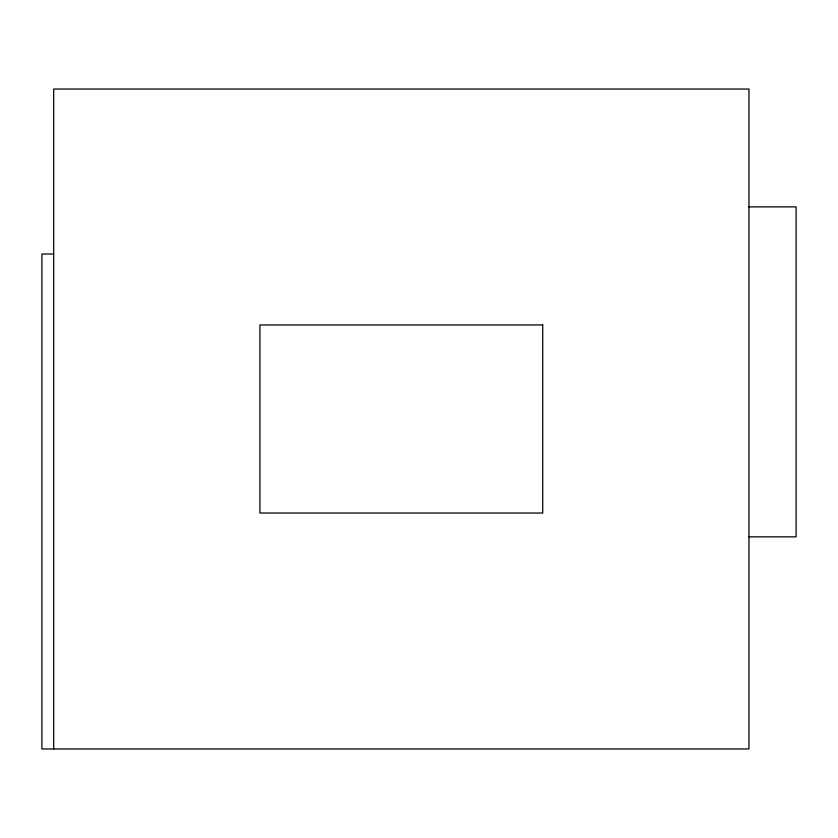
<?xml version="1.0" encoding="UTF-8"?>
<svg xmlns="http://www.w3.org/2000/svg" width="838" height="838" viewBox="0 0 838 838"><rect width="100%" height="100%" fill="white"/><g stroke="black" fill="none" stroke-linecap="round" stroke-linejoin="round"><path stroke-width="1.26" d="M748.963 206.881L796.1 206.881L796.1 536.844L748.963 536.844M53.684 254.019L41.9 254.019L41.9 748.963L748.963 748.963L748.963 89.038L53.684 89.038L53.684 748.963M542.731 324.955L259.916 324.955L259.916 513.034L542.731 513.034L542.731 324.955"/></g></svg>
